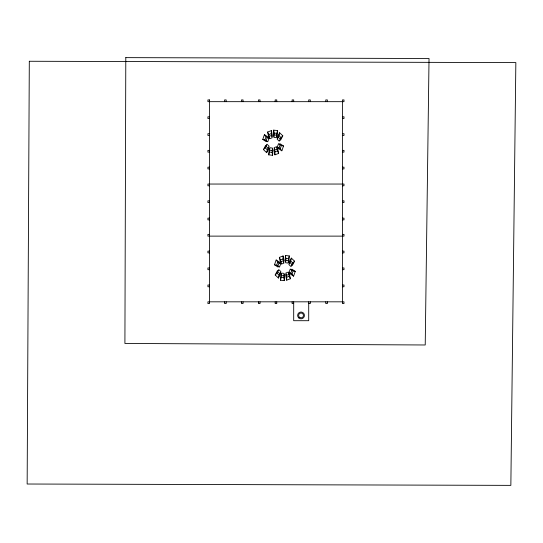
<?xml version="1.0" encoding="UTF-8"?>
<svg xmlns="http://www.w3.org/2000/svg" width="543" height="543" viewBox="0 0 543 543"><rect width="100%" height="100%" fill="white"/><g stroke="black" fill="none" stroke-linecap="round" stroke-linejoin="round"><path stroke-width="0.81" d="M267.618 132.037L268.792 134.562L269.647 138.75L272.145 137.793L271.296 133.605L271.344 130.605L267.618 132.037L268.588 136.822L269.45 137.786M274.934 154.823L274.989 151.83L274.134 147.635L276.631 146.678L277.487 150.873L278.668 153.397L274.934 154.823L273.957 150.038L274.33 148.599M279.353 257.396L280.534 259.921L281.389 264.115L283.887 263.158L283.032 258.963L283.086 255.97L279.353 257.396L280.331 262.188L281.193 263.151M286.67 280.188L286.724 277.188L285.869 273L288.374 272.043L289.229 276.231L290.403 278.756L286.67 280.188L285.699 275.396L286.066 273.957M272.335 149.033L272.891 150.35L272.586 155.305L268.724 154.85L269.029 149.895L269.749 148.728M268.724 154.85L269.538 152.067L269.81 147.73L272.396 148.035L272.124 152.373L272.586 155.305M276.53 136.7L277.249 135.533L277.554 130.585L273.692 130.13L273.387 135.078L273.944 136.402M273.692 130.13L274.154 133.055L273.882 137.393L276.468 137.698L276.74 133.361L277.554 130.585M284.077 274.391L284.634 275.715L284.322 280.663L280.459 280.208L280.772 275.26L281.484 274.093M280.459 280.208L281.281 277.432L281.552 273.095L284.138 273.4L283.867 277.738L284.322 280.663M288.272 262.065L288.985 260.898L289.297 255.943L285.435 255.488L285.123 260.443L285.686 261.76M285.435 255.488L285.896 258.42L285.625 262.758L288.211 263.063L288.482 258.726L289.297 255.943M266.64 152.671L267.319 149.82L269.145 146.257L267.02 144.214L265.194 147.777L263.47 149.624L266.64 152.671L268.724 148.599L268.724 147.072M282.808 135.811L281.084 137.65L279.258 141.214L277.134 139.171L278.959 135.607L279.638 132.763L282.808 135.811L280.724 139.877L279.679 140.399M278.383 278.03L279.061 275.186L280.887 271.622L278.756 269.579L276.937 273.143L275.213 274.982L278.383 278.03L280.466 273.964L280.466 272.437M294.55 261.169L292.826 263.016L291 266.579L288.876 264.536L290.702 260.973L291.374 258.122L294.55 261.169L292.467 265.242L291.421 265.758M271.955 136.836L272.321 135.397L271.344 130.605M283.69 262.194L284.064 260.755L283.086 255.97M267.122 141.323L266.022 141.567L262.751 139.422L264.421 134.637L267.699 136.782L268.242 138.112M266.036 136.66L268.9 138.54L267.774 141.75L264.909 139.87L266.036 136.66L264.421 134.637M266.131 140.671L267.258 137.467M279.021 147.968L280.147 144.757M280.242 148.768L281.369 145.558L278.505 143.678L277.378 146.888L280.242 148.768L281.858 150.798L283.527 146.006L280.256 143.861L279.156 144.112M278.858 266.681L277.758 266.932L274.486 264.787L276.163 259.995L279.435 262.147L279.984 263.47M277.772 262.025L280.636 263.905L279.516 267.115L276.652 265.235L277.772 262.025L276.163 259.995M277.873 266.036L278.993 262.826M290.763 273.326L291.883 270.122M291.985 274.134L293.105 270.923L290.24 269.043L289.12 272.247L291.985 274.134L293.593 276.156L295.27 271.371L291.998 269.226L290.899 269.471M263.47 149.624L265.554 145.551L266.599 145.035M279.638 132.763L277.554 136.829L277.554 138.356M275.213 274.982L277.297 270.916L278.342 270.394M291.374 258.122L289.29 262.194L289.29 263.722M268.792 134.562L271.296 133.605M269.158 136.347L271.656 135.39M274.622 150.038L277.12 149.081M274.989 151.83L277.487 150.873M280.534 259.921L283.032 258.963M280.894 261.712L283.398 260.755M286.358 275.403L288.862 274.446M286.724 277.188L289.229 276.231M209.496 116.793L207.915 116.793L207.915 118.537L209.496 118.537M342.409 116.793L343.99 116.793L343.99 118.537L342.409 118.537M209.496 133.7L207.915 133.7L207.915 135.445L209.496 135.445M342.409 133.7L343.99 133.7L343.99 135.445L342.409 135.445M209.496 150.377L207.915 150.377L207.915 152.121L209.496 152.121M342.409 150.377L343.99 150.377L343.99 152.121L342.409 152.121M209.496 167.176L207.915 167.176L207.915 168.921L209.496 168.921M342.409 167.176L343.99 167.176L343.99 168.921L342.409 168.921M209.496 185.787L207.915 185.787L207.915 184.043L343.99 184.043L343.99 185.787L342.409 185.787M209.496 200.822L207.915 200.822L207.915 202.566L209.496 202.566M342.409 200.822L343.99 200.822L343.99 202.566L342.409 202.566M209.496 218.137L207.915 218.137L207.915 219.881L209.496 219.881M342.409 218.137L343.99 218.137L343.99 219.881L342.409 219.881M209.496 234.379L207.915 234.379L207.915 236.124L343.99 236.124L343.99 234.379L342.409 234.379M209.496 251.124L207.915 251.124L207.915 252.868L209.496 252.868M342.409 251.124L343.99 251.124L343.99 252.868L342.409 252.868M209.496 267.943L207.915 267.943L207.915 269.688L209.496 269.688M342.409 267.943L343.99 267.943L343.99 269.688L342.409 269.688M209.496 285.007L207.915 285.007L207.915 286.752L209.496 286.752M342.409 285.007L343.99 285.007L343.99 286.752L342.409 286.752M293.695 303.564L292.12 303.564L292.12 301.82M308.709 303.564L310.291 303.564L310.291 301.82M274.154 133.055L276.74 133.361M274.039 134.908L276.625 135.214M269.654 150.221L272.24 150.52M269.538 152.067L272.124 152.373M285.896 258.42L288.482 258.726M285.781 260.273L288.367 260.572M281.396 275.579L283.982 275.885M281.281 277.432L283.867 277.738M262.751 139.422L264.909 139.87M281.369 145.558L283.527 146.006M274.486 264.787L276.652 265.235M293.105 270.923L295.27 271.371M281.858 150.798L278.586 148.646L278.036 147.323M293.593 276.156L290.322 274.011L289.779 272.681M278.959 135.607L281.084 137.65M278.179 137.128L280.303 139.171M265.975 146.257L268.099 148.3M265.194 147.777L267.319 149.82M290.702 260.973L292.826 263.016M289.921 262.493L292.046 264.536M277.711 271.622L279.842 273.665M276.937 273.143L279.061 275.186M276.828 147.642L277.69 148.606L278.668 153.397M288.571 273.007L289.426 273.971L290.403 278.756M327.361 101.67L327.361 99.926L325.78 99.926L325.78 101.67M327.361 301.82L327.361 303.564L325.78 303.564L325.78 301.82M310.291 101.67L310.291 99.926L308.709 99.926L308.709 101.67M308.709 301.82L308.709 320.703L293.695 320.703L293.695 301.82M293.695 101.67L293.695 99.926L292.12 99.926L292.12 101.67M276.754 101.67L276.754 99.926L275.172 99.926L275.172 101.67M276.754 301.82L276.754 303.564L275.172 303.564L275.172 301.82M260.016 101.67L260.016 99.926L258.441 99.926L258.441 101.67M260.016 301.82L260.016 303.564L258.441 303.564L258.441 301.82M243.054 101.67L243.054 99.926L241.479 99.926L241.479 101.67M243.054 301.82L243.054 303.564L241.479 303.564L241.479 301.82M226.173 101.67L226.173 99.926L224.592 99.926L224.592 101.67M226.173 301.82L226.173 303.564L224.592 303.564L224.592 301.82M125.8 57.633L124.91 343.454L425.223 344.981L429.031 58.508L125.8 57.633M29.308 61.264L27.15 484.017L510.854 485.367L515.85 62.588L29.308 61.264M209.496 99.926L207.915 99.926L207.915 101.67L343.99 101.67L343.99 99.926L342.409 99.926L342.409 303.564L343.99 303.564L343.99 301.82L207.915 301.82L207.915 303.564L209.496 303.564L209.496 99.926M299.838 317.512A2.403 2.403 0 0 0 303.442 315.435A2.403 2.403 0 0 0 299.838 313.359A2.403 2.403 0 0 0 299.838 317.512M298.636 317.845A3.401 3.401 0 0 0 304.324 316.318A3.401 3.401 0 0 0 300.157 312.15A3.401 3.401 0 0 0 298.636 317.845"/></g></svg>
